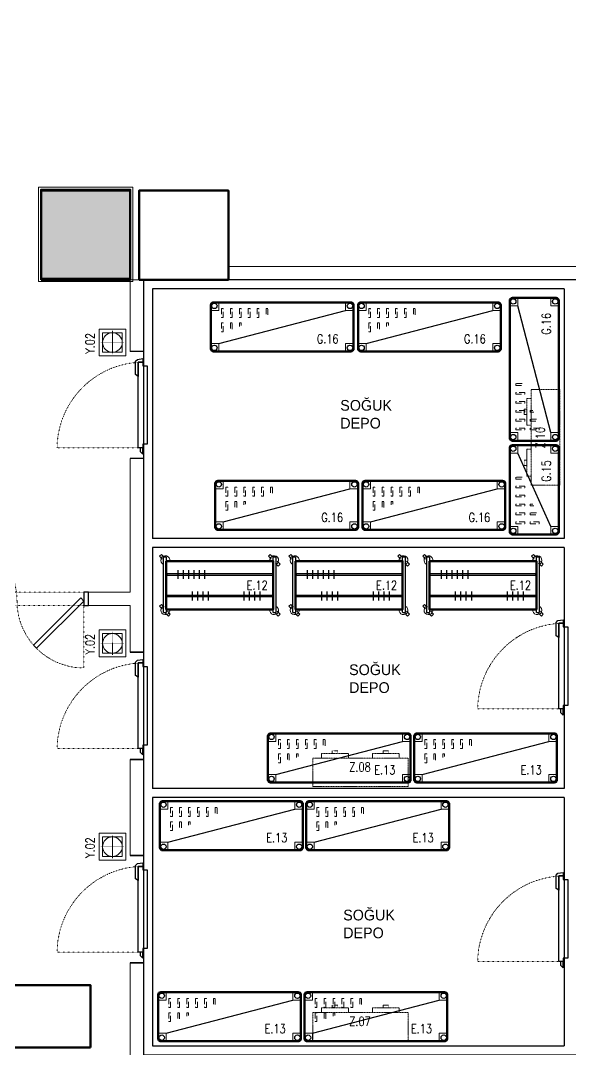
# Model space of a CAD drawing. Header units: millimetres. Extents: x 1443065 to 1517367, y 3763150 to 3779068.
# Drawn here: x 1448615 to 1449231, y 3769452 to 3770605 of the extents above; entities that cross this region are included whole.
import ezdxf
from ezdxf.enums import TextEntityAlignment as Align

# ---------------------------------------------------------------- set-up
doc = ezdxf.new("R2010")
doc.units = ezdxf.units.MM
for name, pattern in [('BORDER', [1.75, 0.5, -0.25, 0.5, -0.25, 0, -0.25]), ('DASHED2', [0.375, 0.25, -0.125]), ('DOT', [0.25, 0, -0.25]), ('HIDDEN', [9.525, 6.35, -3.175])]:
    doc.linetypes.add(name, pattern=pattern)
for name, color, linetype, lineweight in [('-DWG_ANA', 7, 'Continuous', 50), ('-DWG_DETAY1', 7, 'Continuous', 25), ('-DWG_DETAY2', 7, 'Continuous', 15), ('-dwg_sdepo', 7, 'BORDER', 9), ('DUVAR', 2, 'Continuous', 35), ('Duvar160', 52, 'Continuous', 20), ('k-cizgi', 7, 'Continuous', 0), ('KAPI', 32, 'Continuous', 25), ('kapi-acilis', 43, 'DOT', 15), ('NO', 7, 'Continuous', 30), ('PLAN', 253, 'Continuous', 15), ('s-depo', 140, 'Continuous', 25), ('SIVA', 3, 'Continuous', 9), ('TASIYICI', 170, 'Continuous', 50), ('yerizg-a', 7, 'Continuous', 15), ('yerizg-b', 7, 'Continuous', 9)]:
    doc.layers.add(name, color=color, linetype=linetype, lineweight=lineweight)
for name, color, linetype in [('BL-E', 32, 'Continuous'), ('BL-G', 102, 'Continuous'), ('BL-Y', 144, 'Continuous'), ('BL-Z', 117, 'Continuous'), ('m-TAR_duvar', 8, 'Continuous'), ('SDNO', 7, 'Continuous'), ('YAZI_BLM_1', 7, 'Continuous'), ('YRNO', 7, 'Continuous')]:
    doc.layers.add(name, color=color, linetype=linetype)
doc.styles.add('BLM_YAZI', font='stylu.ttf', dxfattribs={"width": 0.8})
doc.styles.add('ROMANS', font='romans.shx', dxfattribs={"width": 0.8})

# ---------------------------------------------------------------- blocks, each defined once
blk = doc.blocks.new('J-KC16')
at = {"layer": 'KAPI', "linetype": 'Continuous'}
for points in [[(5, 5), (8.5, 1.5), (61.6, 54.5), (58, 58)], [(98.4, -44.5), (102, -48), (155, 5), (151.5, 8.5)]]:
    blk.add_lwpolyline(points, close=True, dxfattribs=at)
at = {"layer": 'kapi-acilis', "linetype": 'DOT'}
for points in [[(80, 5, 0.414214), (5, 80), (5, 10)], [(80, 5, 0.414214), (155, -70), (155, 0)]]:
    blk.add_lwpolyline(points, format="xyb", dxfattribs=at)
blk = doc.blocks.new('jd-ts')
at = {"layer": 'YAZI_BLM_1', "style": 'BLM_YAZI'}
for s, p in [('SOĞUK', (0, 20)), ('DEPO', (0, 0))]:
    blk.add_text(s, height=12, dxfattribs=at).set_placement(p)
blk = doc.blocks.new('IDP166')
at = {"layer": '-DWG_ANA', "color": 0}
blk.add_lwpolyline([(3, 0), (157, 0, -0.414214), (160, -3), (160, -52, -0.414214), (157, -55), (3, -55, -0.414214), (0, -52), (0, -3, -0.414214)], format="xyb", close=True, dxfattribs=at)
at = {"layer": '-DWG_DETAY1', "color": 0}
blk.add_lwpolyline([(9, -46), (151, -9)], dxfattribs=at)
for centre in [(4, -4), (156, -4), (4, -51), (156, -51)]:
    blk.add_circle(centre, 3, dxfattribs=at)
at = {"layer": '-DWG_DETAY2', "color": 0, "linetype": 'Continuous'}
for points in [[(0, -9), (9, -9), (9, 0)], [(151, 0), (151, -9), (160, -9)], [(0, -46), (9, -46), (9, -55)], [(160, -46), (151, -46), (151, -55)]]:
    blk.add_lwpolyline(points, dxfattribs=at)
at = {"layer": '-DWG_DETAY2', "color": 0, "linetype": 'HIDDEN'}
for points in [[(12, -7), (12, -17), (14, -17), (14, -7)], [(22, -7), (22, -17), (24, -17), (24, -7)], [(32, -7), (32, -17), (34, -17), (34, -7)], [(42, -7), (42, -17), (44, -17), (44, -7)], [(52, -7), (52, -17), (54, -17), (54, -7)], [(12, -23), (12, -33), (14, -33), (14, -23)]]:
    blk.add_lwpolyline(points, close=True, dxfattribs=at)
for points in [[(64, -14), (64, -7), (62, -7), (62, -15)], [(24, -30), (24, -23), (22, -23), (22, -31)], [(34, -26), (34, -23), (32, -23), (32, -27)]]:
    blk.add_lwpolyline(points, dxfattribs=at)
at = {"layer": 'NO', "linetype": 'Continuous', "style": 'ROMANS', "width": 0.8}
blk.add_attdef('NO', text='', height=10, dxfattribs=at).set_placement((131, -41), align=Align.MIDDLE)
blk = doc.blocks.new('J-KS09l')
at = {"layer": 'kapi-acilis', "linetype": 'DOT'}
blk.add_lwpolyline([(-3, 11), (-3, 107)], dxfattribs=at)
blk.add_arc((-4.2, 9.8), 97.2, 0.6814, 89.3186, dxfattribs=at)
at = {"layer": 's-depo', "linetype": 'Continuous'}
for points in [[(-3, 14), (-7, 14), (-10, 11), (-3, 11)], [(1, 11), (-3, 11), (-3, 16), (93, 16), (93, 11), (89, 11), (89, 6), (1, 6), (1, 11)], [(77, 16), (79, 19), (94, 19), (96, 17), (97, 11), (93, 11), (93, 16)]]:
    blk.add_lwpolyline(points, close=True, dxfattribs=at)
blk = doc.blocks.new('IDP106')
at = {"layer": '-DWG_ANA', "color": 0}
blk.add_lwpolyline([(3, 0), (97, 0, -0.414214), (100, -3), (100, -52, -0.414214), (97, -55), (3, -55, -0.414214), (0, -52), (0, -3, -0.414214)], format="xyb", close=True, dxfattribs=at)
at = {"layer": '-DWG_DETAY1', "color": 0}
blk.add_lwpolyline([(9, -46), (91, -9)], dxfattribs=at)
for centre in [(4, -4), (96, -4), (4, -51), (96, -51)]:
    blk.add_circle(centre, 3, dxfattribs=at)
at = {"layer": '-DWG_DETAY2', "color": 0, "linetype": 'Continuous'}
for points in [[(0, -9), (9, -9), (9, 0)], [(91, 0), (91, -9), (100, -9)], [(0, -46), (9, -46), (9, -55)], [(100, -46), (91, -46), (91, -55)]]:
    blk.add_lwpolyline(points, dxfattribs=at)
at = {"layer": '-DWG_DETAY2', "color": 0, "linetype": 'HIDDEN'}
for points in [[(12, -7), (12, -17), (14, -17), (14, -7)], [(22, -7), (22, -17), (24, -17), (24, -7)], [(32, -7), (32, -17), (34, -17), (34, -7)], [(42, -7), (42, -17), (44, -17), (44, -7)], [(52, -7), (52, -17), (54, -17), (54, -7)], [(12, -23), (12, -33), (14, -33), (14, -23)]]:
    blk.add_lwpolyline(points, close=True, dxfattribs=at)
for points in [[(64, -14), (64, -7), (62, -7), (62, -15)], [(24, -30), (24, -23), (22, -23), (22, -31)], [(34, -26), (34, -23), (32, -23), (32, -27)]]:
    blk.add_lwpolyline(points, dxfattribs=at)
at = {"layer": 'NO', "linetype": 'Continuous', "style": 'ROMANS', "width": 0.8}
blk.add_attdef('NO', text='', height=10, dxfattribs=at).set_placement((71, -41), align=Align.MIDDLE)
blk = doc.blocks.new('AEA100')
at = {"layer": '-DWG_ANA', "color": 0, "linetype": 'Continuous'}
blk.add_lwpolyline([(0, 0), (120, 0), (120, -54), (0, -54)], close=True, dxfattribs=at)
at = {"layer": '-DWG_DETAY1', "color": 0}
for points in [[(-3, -57), (-3, 4, -0.414214), (-2, 5), (-1, 5, -0.414214), (0, 4), (0, -57, -0.414214), (-1, -58), (-2, -58, -0.414214)], [(120, -57), (120, 4, -0.414214), (121, 5), (122, 5, -0.414214), (123, 4), (123, -57, -0.414214), (122, -58), (121, -58, -0.414214)]]:
    blk.add_lwpolyline(points, format="xyb", close=True, dxfattribs=at)
for points in [[(13, -10), (13, -20)], [(19, -10), (19, -20)], [(25, -10), (25, -20)], [(31, -10), (31, -20)], [(37, -10), (37, -20)], [(43, -10), (43, -20)], [(29, -34), (29, -44)], [(35, -34), (35, -44)], [(41, -34), (41, -44)], [(47, -34), (47, -44)], [(87, -34), (87, -44)], [(93, -34), (93, -44)], [(99, -34), (99, -44)], [(105, -34), (105, -44)]]:
    blk.add_lwpolyline(points, dxfattribs=at)
for points in [[(1, -14), (119, -14), (119, -16), (1, -16)], [(1, -38), (119, -38), (119, -40), (1, -40)]]:
    blk.add_lwpolyline(points, close=True, dxfattribs=at)
at = {"layer": '-DWG_DETAY2', "color": 0, "linetype": 'HIDDEN'}
for points in [[(-4.4, 2.4), (-7.5, 5.5), (-5.4, 7.6), (-2.2, 4.5)], [(117.6, 2.4), (114.5, 5.5), (116.6, 7.6), (119.8, 4.5)], [(122.4, -2.4), (125.5, -5.5), (127.6, -3.4), (124.5, -0.2)], [(-4.4, -53.6), (-7.5, -50.5), (-5.4, -48.4), (-2.2, -51.5)], [(-0.6, -58.4), (2.5, -61.5), (4.6, -59.4), (1.5, -56.2)], [(122.4, -58.4), (125.5, -61.5), (127.6, -59.4), (124.5, -56.2)]]:
    blk.add_lwpolyline(points, dxfattribs=at)
at = {"layer": '-DWG_DETAY2', "color": 0}
for centre, start, end in [((-1, 1), 348.463, 246.4218), ((121, 1), 293.5782, 191.537), ((-1, -55), 113.5782, 11.537), ((121, -55), 168.463, 66.4218)]:
    blk.add_arc(centre, 5, start, end, dxfattribs=at)
at = {"layer": 'NO', "linetype": 'Continuous', "style": 'ROMANS', "width": 0.8}
blk.add_attdef('NO', text='', height=10, dxfattribs=at).set_placement((102, -27), align=Align.MIDDLE)
blk = doc.blocks.new('T_190')
at = {"layer": '-DWG_ANA', "color": 0}
blk.add_lwpolyline([(0, 0), (190, 0), (190, -70), (0, -70)], close=True, dxfattribs=at)
blk = doc.blocks.new('TCN190')
at = {"layer": 'PLAN', "color": 0, "linetype": 'Continuous'}
blk.add_blockref('T_190', (0, 0), dxfattribs=at)
at = {"layer": 'NO', "linetype": 'Continuous', "style": 'ROMANS', "width": 0.8}
blk.add_attdef('NO', text='', height=10, dxfattribs=at).set_placement((168, -55), align=Align.MIDDLE)
blk = doc.blocks.new('Y-SIFON')
at = {"layer": 'yerizg-a', "color": 0, "linetype": 'Continuous'}
blk.add_circle((0, 0), 11, dxfattribs=at)
at = {"layer": 'yerizg-b', "color": 0, "linetype": 'DASHED2'}
for points in [[(0, 13), (0, -13)], [(-13, 0), (13, 0)]]:
    blk.add_lwpolyline(points, dxfattribs=at)
blk = doc.blocks.new('1bs-yk33a')
at = {"layer": 'yerizg-a', "color": 0}
blk.add_lwpolyline([(0, 0), (30, 0), (30, -30), (0, -30)], close=True, dxfattribs=at)
at = {"layer": 'yerizg-b', "color": 0}
blk.add_lwpolyline([(4, -4), (26, -4), (26, -26), (4, -26)], close=True, dxfattribs=at)
at = {"layer": 'PLAN', "color": 0, "linetype": 'Continuous'}
blk.add_blockref('Y-SIFON', (15, -15), dxfattribs=at)
at = {"layer": 'YRNO', "linetype": 'Continuous', "style": 'ROMANS', "width": 0.8}
blk.add_attdef('YRNO', text='', height=10, dxfattribs=at).set_placement((16, -40), align=Align.MIDDLE)
blk = doc.blocks.new('1br-pc3nh')
at = {"layer": '-dwg_sdepo', "color": 0, "lineweight": 0}
blk.add_lwpolyline([(107, -32), (0, -32), (0, 0), (107, 0)], close=True, dxfattribs=at)
for points in [[(10, -32), (10, -37), (40, -37), (40, -32)], [(67, -32), (67, -37), (97, -37), (97, -32)], [(27.9, -37), (17.9, -37)]]:
    blk.add_lwpolyline(points, dxfattribs=at)
at = {"layer": '-dwg_sdepo', "color": 0, "linetype": 'DASHED2'}
for points in [[(22, -37), (22, -40), (28, -40), (28, -37)], [(79, -37), (79, -40), (85, -40), (85, -37)]]:
    blk.add_lwpolyline(points, close=True, dxfattribs=at)
at = {"layer": 'SDNO', "linetype": 'Continuous', "style": 'ROMANS', "width": 0.8}
blk.add_attdef('SDNO', text='', height=10, dxfattribs=at).set_placement((54, -22), align=Align.MIDDLE)

msp = doc.modelspace()

# ---------------------------------------------------------------- hatches: boundary and pattern name
at = {"layer": 'm-TAR_duvar'}
h = msp.add_hatch(dxfattribs=at)
h.set_pattern_fill('ANSI33', color=256, scale=2)
h.set_pattern_definition([(45, (27620.463, -87954.953), (-8.98025612, 8.98025612), []), (45, (27629.443, -87954.953), (-8.98025612, 8.98025612), [6.35, -3.175])])
h.paths.add_polyline_path([(1454794.4, 3768891.3), (1454777.3, 3769060.2), (1454740.2, 3769225), (1454678.9, 3769382.6), (1454596.9, 3769530.2), (1454495.4, 3769665), (1454375.9, 3769783.5), (1454239.7, 3769884.9), (1454091.6, 3769966), (1453859.6, 3770075.2), (1453406.1, 3770314.5), (1453184.7, 3770444.6), (1451717, 3771328.6), (1451249.5, 3771588), (1451035.3, 3771685.5), (1450763.6, 3771809), (1450409.2, 3771939.6), (1448897.8, 3772143), (1447435.3, 3772002.7), (1445092.3, 3771120.2), (1445146.3, 3764847.1), (1454849.9, 3764847.1)])
h.paths.add_polyline_path([(1445186, 3764887.1), (1445132.6, 3771092.6), (1447444.4, 3771963.4), (1448897.1, 3772102.8), (1450399.5, 3771900.6), (1450748.4, 3771772), (1451018.7, 3771649), (1451231.5, 3771552.3), (1451697, 3771294), (1453164.3, 3770410.2), (1453386.6, 3770279.6), (1453841.7, 3770039.4), (1454073.5, 3769930.3), (1454218, 3769851.2), (1454349.7, 3769753.1), (1454465.2, 3769638.7), (1454563.3, 3769508.3), (1454642.6, 3769365.5), (1454701.8, 3769213.3), (1454737.7, 3769053.8), (1454754.5, 3768889), (1454809.3, 3764887.1)], flags=16)
h.paths.add_polyline_path([(1452002.3, 3765847.1), (1451882.3, 3765847.1), (1451882.3, 3765967.1), (1452002.3, 3765967.1)], flags=0)
h.paths.add_polyline_path([(1452782.4, 3765847.1), (1452782.4, 3765967.1), (1452902.4, 3765967.1), (1452902.4, 3765847.1)], flags=0)
h.paths.add_polyline_path([(1451282.3, 3765847.1), (1451162.3, 3765847.1), (1451162.3, 3765967.1), (1451282.3, 3765967.1)], flags=0)
h.paths.add_polyline_path([(1452002.4, 3766436.6), (1451902.4, 3766436.6), (1451902.4, 3766536.6), (1451902.5, 3766671), (1451282.4, 3766671), (1451282.4, 3766536.6), (1451282.4, 3766436.6), (1451182.4, 3766436.6), (1451182.4, 3766536.6), (1451227.4, 3766536.6), (1451227.4, 3766716), (1451912.5, 3766716), (1451912.5, 3766726), (1451957.5, 3766726), (1451957.5, 3766716), (1451957.5, 3766536.6), (1452002.4, 3766536.6)], flags=0)
h.paths.add_polyline_path([(1453715.4, 3765317.1), (1453715.4, 3765377.1), (1453775.4, 3765377.1), (1453775.4, 3765317.1)], flags=0)
h.paths.add_polyline_path([(1452782.4, 3766436.6), (1452782.4, 3766556.6), (1452902.4, 3766556.6), (1452902.4, 3766436.6)], flags=0)
h.paths.add_polyline_path([(1453675.3, 3765847.1), (1453675.3, 3765947.1), (1453775.3, 3765947.1), (1453775.3, 3765847.1)], flags=0)
h.paths.add_polyline_path([(1451957.5, 3766816), (1451912.5, 3766816), (1451912.5, 3767203.2), (1451227.4, 3767203.2), (1451227.4, 3767446.6), (1451287.4, 3767446.6), (1451287.4, 3767406.6), (1451267.4, 3767406.6), (1451267.4, 3767243.3), (1451917.5, 3767243.3), (1451917.5, 3767406.6), (1451897.5, 3767406.6), (1451897.5, 3767446.6), (1451957.5, 3767446.6), (1451957.5, 3767203.2)], flags=0)
h.paths.add_polyline_path([(1450402.4, 3765847.1), (1450282.4, 3765847.1), (1450282.4, 3765967.1), (1450402.4, 3765967.1)], flags=0)
h.paths.add_polyline_path([(1450272.2, 3765847.1), (1450172.2, 3765847.1), (1450172.2, 3765947.1), (1450272.2, 3765947.1)], flags=0)
h.paths.add_polyline_path([(1454209.8, 3765317.1), (1454209.8, 3765377.1), (1454269.8, 3765377.1), (1454269.8, 3765317.1)], flags=0)
h.paths.add_polyline_path([(1453675.3, 3766436.6), (1453675.3, 3766536.6), (1453775.3, 3766536.6), (1453775.3, 3766436.6)], flags=0)
h.paths.add_polyline_path([(1454209.8, 3765847.1), (1454209.8, 3765907.1), (1454269.8, 3765907.1), (1454269.8, 3765847.1)], flags=0)
h.paths.add_polyline_path([(1450402.4, 3766436.6), (1450282.4, 3766436.6), (1450282.4, 3766556.6), (1450402.4, 3766556.6)], flags=0)
h.paths.add_polyline_path([(1452782.4, 3767196.6), (1452782.4, 3767316.6), (1452902.4, 3767316.6), (1452902.4, 3767196.6)], flags=0)
h.paths.add_polyline_path([(1450272.4, 3766436.6), (1450172.4, 3766436.6), (1450172.4, 3766536.6), (1450272.4, 3766536.6)], flags=0)
h.paths.add_polyline_path([(1449584.1, 3765847.1), (1449484.1, 3765847.1), (1449484.1, 3765947.1), (1449584.1, 3765947.1)], flags=0)
h.paths.add_polyline_path([(1453675.3, 3767196.6), (1453675.3, 3767296.6), (1453775.3, 3767296.6), (1453775.3, 3767196.6)], flags=0)
h.paths.add_polyline_path([(1450402.4, 3767196.6), (1450282.4, 3767196.6), (1450282.4, 3767316.6), (1450402.4, 3767316.6)], flags=0)
h.paths.add_polyline_path([(1450272.4, 3767196.6), (1450172.4, 3767196.6), (1450172.4, 3767296.6), (1450272.4, 3767296.6)], flags=0)
h.paths.add_polyline_path([(1451957.5, 3767847.6), (1451897.5, 3767847.6), (1451897.5, 3767887.6), (1451917.5, 3767887.6), (1451917.5, 3768050.8), (1451267.4, 3768050.8), (1451267.4, 3767887.6), (1451287.4, 3767887.6), (1451287.4, 3767847.6), (1451227.4, 3767847.6), (1451227.4, 3768091), (1451912.5, 3768091), (1451912.5, 3768477.2), (1451957.5, 3768477.2), (1451957.5, 3768091)], flags=0)
h.paths.add_polyline_path([(1449584.1, 3766436.6), (1449484.1, 3766436.6), (1449484.1, 3766536.6), (1449584.1, 3766536.6)], flags=0)
h.paths.add_polyline_path([(1452782.4, 3767976.6), (1452782.4, 3768096.6), (1452902.4, 3768096.6), (1452902.4, 3767976.6)], flags=0)
h.paths.add_polyline_path([(1453675.3, 3767996.6), (1453675.3, 3768096.6), (1453775.3, 3768096.6), (1453775.3, 3767996.6)], flags=0)
h.paths.add_polyline_path([(1448737.7, 3765847.1), (1448577.7, 3765847.1), (1448577.7, 3765947.1), (1448692.7, 3765947.1), (1448692.7, 3766436.6), (1448577.7, 3766436.6), (1448577.7, 3766536.6), (1448737.7, 3766536.6), (1448737.7, 3766436.6), (1448737.7, 3765947.1)], flags=0)
h.paths.add_polyline_path([(1450402.4, 3767976.6), (1450282.4, 3767976.6), (1450282.4, 3768096.6), (1450402.4, 3768096.6)], flags=0)
h.paths.add_polyline_path([(1450272.4, 3767996.6), (1450172.4, 3767996.6), (1450172.4, 3768096.6), (1450272.4, 3768096.6)], flags=0)
h.paths.add_polyline_path([(1451957.5, 3768567.2), (1451912.5, 3768567.2), (1451912.5, 3768577.2), (1451227.4, 3768577.2), (1451227.4, 3768756.6), (1451172.4, 3768756.6), (1451172.4, 3768856.6), (1451282.4, 3768856.6), (1451282.4, 3768756.6), (1451282.4, 3768622.2), (1451902.5, 3768622.2), (1451902.5, 3768756.6), (1451902.4, 3768756.6), (1451902.4, 3768856.6), (1452002.4, 3768856.6), (1452002.4, 3768756.6), (1451957.5, 3768756.6), (1451957.5, 3768577.2)], flags=0)
h.paths.add_polyline_path([(1452002.4, 3768756.6), (1451902.4, 3768756.6), (1451902.4, 3768856.6), (1452002.4, 3768856.6)], flags=0)
h.paths.add_polyline_path([(1452782.4, 3768736.6), (1452782.4, 3768856.6), (1452902.4, 3768856.6), (1452902.4, 3768736.6)], flags=0)
h.paths.add_polyline_path([(1448737.7, 3767196.6), (1448577.7, 3767196.6), (1448577.7, 3767296.6), (1448737.7, 3767296.6)], flags=0)
h.paths.add_polyline_path([(1453675.3, 3768756.6), (1453675.3, 3768856.6), (1453775.3, 3768856.6), (1453775.3, 3768756.6)], flags=0)
h.paths.add_polyline_path([(1450402.4, 3768736.6), (1450282.4, 3768736.6), (1450282.4, 3768856.6), (1450402.4, 3768856.6)], flags=0)
h.paths.add_polyline_path([(1447937.7, 3765847.1), (1447837.7, 3765847.1), (1447837.7, 3765947.1), (1447937.7, 3765947.1)], flags=0)
h.paths.add_polyline_path([(1450272.4, 3768756.6), (1450172.4, 3768756.6), (1450172.4, 3768856.6), (1450272.4, 3768856.6)], flags=0)
h.paths.add_polyline_path([(1453744.5, 3768902.5), (1453693.1, 3768933.4), (1453724, 3768984.9), (1453775.4, 3768954)], flags=0)
h.paths.add_polyline_path([(1452002.4, 3769327.1), (1451882.4, 3769327.1), (1451882.4, 3769447.1), (1452002.4, 3769447.1)], flags=0)
h.paths.add_polyline_path([(1447937.7, 3766436.6), (1447837.7, 3766436.6), (1447837.7, 3766536.6), (1447937.7, 3766536.6)], flags=0)
h.paths.add_polyline_path([(1451282.4, 3769327.1), (1451162.4, 3769327.1), (1451162.4, 3769447.1), (1451282.4, 3769447.1)], flags=0)
h.paths.add_polyline_path([(1448737.7, 3767996.6), (1448577.7, 3767996.6), (1448577.7, 3768096.6), (1448737.7, 3768096.6)], flags=0)
h.paths.add_polyline_path([(1449584.1, 3768756.6), (1449484.1, 3768756.6), (1449484.1, 3768856.6), (1449584.1, 3768856.6)], flags=0)
h.paths.add_polyline_path([(1450402.4, 3769327.1), (1450282.4, 3769327.1), (1450282.4, 3769447.1), (1450402.4, 3769447.1)], flags=0)
h.paths.add_polyline_path([(1447937.7, 3767196.6), (1447837.7, 3767196.6), (1447837.7, 3767296.6), (1447937.7, 3767296.6)], flags=0)
h.paths.add_polyline_path([(1450272.4, 3769347.1), (1450172.4, 3769347.1), (1450172.4, 3769447.1), (1450272.4, 3769447.1)], flags=0)
h.paths.add_polyline_path([(1448737.7, 3768676.6), (1448637.7, 3768676.6), (1448637.7, 3768856.6), (1448737.7, 3768856.6)], flags=0)
h.paths.add_polyline_path([(1449584.1, 3769347.1), (1449484.1, 3769347.1), (1449484.1, 3769447.1), (1449584.1, 3769447.1)], flags=0)
h.paths.add_polyline_path([(1447037.7, 3765847.1), (1446937.7, 3765847.1), (1446937.7, 3765947.1), (1447037.7, 3765947.1)], flags=0)
h.paths.add_polyline_path([(1447937.7, 3767996.6), (1447837.7, 3767996.6), (1447837.7, 3768096.6), (1447937.7, 3768096.6)], flags=0)
h.paths.add_polyline_path([(1447037.7, 3766436.6), (1446937.7, 3766436.6), (1446937.7, 3766536.6), (1447037.7, 3766536.6)], flags=0)
h.paths.add_polyline_path([(1451282.4, 3770304.3), (1451182.4, 3770304.3), (1451182.4, 3770444.3), (1451212.4, 3770486.3), (1451322.4, 3770421.3)], flags=0)
h.paths.add_polyline_path([(1447037.7, 3767196.6), (1446937.7, 3767196.6), (1446937.7, 3767296.6), (1447037.7, 3767296.6)], flags=0)
h.paths.add_polyline_path([(1448737.7, 3769347.1), (1448637.7, 3769347.1), (1448637.7, 3769447.1), (1448737.7, 3769447.1)], flags=0)
h.paths.add_polyline_path([(1447937.7, 3768756.6), (1447837.7, 3768756.6), (1447837.7, 3768856.6), (1447937.7, 3768856.6)], flags=0)
h.paths.add_polyline_path([(1450382.4, 3770315.6), (1450282.4, 3770315.6), (1450282.4, 3770415.6), (1450382.4, 3770415.6)], flags=0)
h.paths.add_polyline_path([(1450272.4, 3770315.6), (1450172.4, 3770315.6), (1450172.4, 3770415.6), (1450272.4, 3770415.6)], flags=0)
h.paths.add_polyline_path([(1446297.7, 3765847.1), (1446137.7, 3765847.1), (1446137.7, 3765947.1), (1446137.7, 3766436.6), (1446137.7, 3766536.6), (1446137.7, 3767196.6), (1446137.7, 3767296.6), (1446137.7, 3767996.6), (1446137.7, 3768096.6), (1446297.7, 3768096.6), (1446297.7, 3767996.6), (1446167.7, 3767996.6), (1446167.7, 3767296.6), (1446297.7, 3767296.6), (1446297.7, 3767196.6), (1446167.7, 3767196.6), (1446167.7, 3766536.6), (1446297.7, 3766536.6), (1446297.7, 3766436.6), (1446182.7, 3766436.6), (1446182.7, 3765947.1), (1446297.7, 3765947.1)], flags=0)
h.paths.add_polyline_path([(1447037.7, 3767996.6), (1446937.7, 3767996.6), (1446937.7, 3768096.6), (1447037.7, 3768096.6)], flags=0)
h.paths.add_polyline_path([(1449584.1, 3770315.6), (1449484.1, 3770315.6), (1449484.1, 3770415.6), (1449584.1, 3770415.6)], flags=0)
h.paths.add_polyline_path([(1447937.7, 3769347.1), (1447837.7, 3769347.1), (1447837.7, 3769447.1), (1447937.7, 3769447.1)], flags=0)
h.paths.add_polyline_path([(1450382.4, 3770936.7), (1450282.4, 3770936.7), (1450282.4, 3771036.7), (1450382.4, 3771036.7)], flags=0)
h.paths.add_polyline_path([(1450272.4, 3770936.7), (1450172.4, 3770936.7), (1450172.4, 3771036.7), (1450272.4, 3771036.7)], flags=0)
h.paths.add_polyline_path([(1447037.7, 3768756.6), (1446937.7, 3768756.6), (1446937.7, 3768811.6), (1446237.7, 3768811.6), (1446237.7, 3768676.6), (1446137.7, 3768676.6), (1446137.7, 3768856.6), (1446237.7, 3768856.6), (1446937.7, 3768856.6), (1447037.7, 3768856.6)], flags=0)
h.paths.add_polyline_path([(1448737.7, 3770315.6), (1448637.7, 3770315.6), (1448637.7, 3770415.6), (1448737.7, 3770415.6)], flags=0)
h.paths.add_polyline_path([(1449584.1, 3770936.7), (1449484.1, 3770936.7), (1449484.1, 3771036.7), (1449584.1, 3771036.7)], flags=0)
h.paths.add_polyline_path([(1447037.7, 3769347.1), (1446937.7, 3769347.1), (1446937.7, 3769447.1), (1447037.7, 3769447.1)], flags=0)
h.paths.add_polyline_path([(1447937.7, 3770315.6), (1447837.7, 3770315.6), (1447837.7, 3770415.6), (1447937.7, 3770415.6)], flags=0)
h.paths.add_polyline_path([(1448737.7, 3770936.7), (1448637.7, 3770936.7), (1448637.7, 3771036.7), (1448737.7, 3771036.7)], flags=0)
h.paths.add_polyline_path([(1447937.7, 3770936.7), (1447837.7, 3770936.7), (1447837.7, 3770994.8), (1447050.8, 3770749.4), (1446602.7, 3770578.5), (1446587.7, 3770615.6), (1447037.7, 3770787.2), (1447837.7, 3771036.7), (1447837.7, 3771036.7), (1447937.7, 3771036.7)], flags=0)
h.paths.add_polyline_path([(1446237.7, 3769347.1), (1446137.7, 3769347.1), (1446137.7, 3769447.1), (1446237.7, 3769447.1)], flags=0)
h.paths.add_polyline_path([(1447037.7, 3770315.6), (1446937.7, 3770315.6), (1446937.7, 3770415.6), (1447037.7, 3770415.6)], flags=0)
h.paths.add_polyline_path([(1448660, 3771597.8), (1447860.1, 3771521.2), (1447552.7, 3771491.7), (1447491.4, 3771468.2), (1447044.9, 3771300), (1446969.9, 3771271.8), (1446669.6, 3771158.6), (1446594.8, 3771130.5), (1446580.7, 3771167.9), (1446655.5, 3771196.1), (1446955.9, 3771309.2), (1447030.7, 3771337.4), (1447477, 3771505.5), (1447543.4, 3771531), (1447856.3, 3771561), (1448656.3, 3771637.6), (1448735.8, 3771645.3), (1448739.6, 3771605.5)], flags=0)
h.paths.add_polyline_path([(1446237.7, 3770315.6), (1446137.7, 3770315.6), (1446137.7, 3770415.6), (1446237.7, 3770415.6)], flags=0)
h.paths.add_polyline_path([(1445658.5, 3770330.6), (1445618.5, 3770330.6), (1445618.5, 3770415.6), (1445658.5, 3770415.6)], flags=0)
h.paths.add_polyline_path([(1446219.6, 3770989.2), (1446144.8, 3770961), (1446130.7, 3770998.4), (1446205.5, 3771026.6)], flags=0)
h.paths.add_polyline_path([(1445658, 3770633.3), (1445618, 3770633.3), (1445618, 3770676.3), (1445622.2, 3770719), (1445637.3, 3770759.3), (1445660.3, 3770795.7), (1445690.2, 3770826.7), (1445725.7, 3770851), (1445765.4, 3770867.7), (1445808, 3770875.8), (1445821, 3770837.3), (1445785.5, 3770830.1), (1445752.2, 3770815.9), (1445722.3, 3770795.4), (1445697, 3770769.4), (1445677.2, 3770739), (1445663.8, 3770705.3), (1445659, 3770670.8)], flags=0)
h = msp.add_hatch(dxfattribs=at)
h.set_pattern_fill('ANSI33', color=256, scale=2)
h.set_pattern_definition([(45, (-13755.822, -59043.389), (-8.98025612, 8.98025612), []), (45, (-13746.842, -59043.389), (-8.98025612, 8.98025612), [6.35, -3.175])])
h.paths.add_polyline_path([(1450172.4, 3770315.6), (1450272.4, 3770315.6), (1450272.4, 3770415.6), (1450172.4, 3770415.6)])
h.paths.add_polyline_path([(1450282.4, 3770315.6), (1450382.4, 3770315.6), (1450382.4, 3770415.6), (1450282.4, 3770415.6)])
h.paths.add_polyline_path([(1449484.1, 3770315.6), (1449584.1, 3770315.6), (1449584.1, 3770415.6), (1449484.1, 3770415.6)])
h.paths.add_polyline_path([(1448637.7, 3770315.6), (1448737.7, 3770315.6), (1448737.7, 3770415.6), (1448637.7, 3770415.6)])
h.paths.add_polyline_path([(1447837.7, 3770315.6), (1447937.7, 3770315.6), (1447937.7, 3770415.6), (1447837.7, 3770415.6)])
h.paths.add_polyline_path([(1446937.7, 3770315.6), (1447037.7, 3770315.6), (1447037.7, 3770415.6), (1446937.7, 3770415.6)])
h.paths.add_polyline_path([(1446137.7, 3770315.6), (1446237.7, 3770315.6), (1446237.7, 3770415.6), (1446137.7, 3770415.6)])

# ---------------------------------------------------------------- linework, layer by layer
at = {"linetype": 'Continuous'}
for p, q in [((1448752.6, 3770234.4), (1448737.6, 3770234.4)), ((1448752.6, 3770114.4), (1448737.6, 3770114.4)), ((1448752.6, 3769897.3), (1448737.6, 3769897.3)), ((1448752.6, 3769777.3), (1448737.6, 3769777.3))]:
    msp.add_line(p, q, dxfattribs=at)
at = {"layer": 'DUVAR', "linetype": 'Continuous'}
for p, q in [((1448737.6, 3769897.3), (1448752.6, 3769897.3)), ((1448737.6, 3769777.3), (1448752.6, 3769777.3)), ((1448737.6, 3769669.4), (1448752.6, 3769669.4)), ((1448737.6, 3769549.4), (1448752.6, 3769549.4))]:
    msp.add_line(p, q, dxfattribs=at)
at = {"layer": 'Duvar160', "linetype": 'Continuous'}
for p, q in [((1449307.9, 3770329.7), (1448847.6, 3770329.7)), ((1449484, 3770314.7), (1448737.6, 3770314.7)), ((1448737.6, 3770314.7), (1448737.6, 3770234.4)), ((1448752.6, 3770314.7), (1448752.6, 3769446.1)), ((1448737.6, 3770114.4), (1448737.6, 3769964.7)), ((1448737.6, 3769964.7), (1448690.7, 3769964.7)), ((1448737.6, 3769949.7), (1448690.7, 3769949.7)), ((1448737.6, 3769949.7), (1448737.6, 3769897.3)), ((1448737.6, 3769777.3), (1448737.6, 3769669.4)), ((1448737.6, 3769549.4), (1448737.6, 3769446.1))]:
    msp.add_line(p, q, dxfattribs=at)
at = {"layer": 'k-cizgi', "linetype": 'Continuous'}
msp.add_line((1448690.7, 3769949.7), (1448690.7, 3769964.7), dxfattribs=at)
at = {"layer": 'k-cizgi', "linetype": 'DOT'}
msp.add_lwpolyline([(1448530.7, 3769964.7), (1448690.7, 3769964.7), (1448690.7, 3769949.7), (1448530.7, 3769949.7)], dxfattribs=at)
at = {"layer": 'KAPI', "linetype": 'Continuous'}
msp.add_lwpolyline([(1448685.7, 3769949.7), (1448690.7, 3769949.7), (1448690.7, 3769964.7), (1448685.7, 3769964.7)], close=True, dxfattribs=at)
at = {"layer": 's-depo'}
for p, q in [((1449224, 3770304.7), (1449224, 3770024.7)), ((1449224, 3770014.7), (1449224, 3769744.7)), ((1449224, 3769734.7), (1449224, 3769456.1))]:
    msp.add_line(p, q, dxfattribs=at)
at = {"layer": 's-depo', "linetype": 'Continuous'}
for p, q in [((1449224, 3770024.7), (1448762.6, 3770024.7)), ((1449224, 3770014.7), (1448762.6, 3770014.7)), ((1449224, 3769744.7), (1448762.6, 3769744.7)), ((1449224, 3769734.7), (1448762.6, 3769734.7))]:
    msp.add_line(p, q, dxfattribs=at)
msp.add_lwpolyline([(1448752.6, 3769446.1), (1449574, 3769446.1), (1449574, 3770314.7), (1448752.6, 3770314.7)], close=True, dxfattribs=at)
for points in [[(1449224, 3770304.7), (1448762.6, 3770304.7), (1448762.6, 3770024.7)], [(1448762.6, 3770014.7), (1448762.6, 3769744.7)], [(1448762.6, 3769734.7), (1448762.6, 3769456.1), (1449224, 3769456.1)]]:
    msp.add_lwpolyline(points, dxfattribs=at)
at = {"layer": 'SIVA'}
msp.add_lwpolyline([(1448634.7, 3770312.6), (1448740.7, 3770312.6), (1448740.7, 3770418.6), (1448634.7, 3770418.6)], close=True, dxfattribs=at)
at = {"layer": 'TASIYICI'}
for points in [[(1448637.6, 3770314.7), (1448737.6, 3770314.7), (1448737.6, 3770414.7), (1448637.6, 3770414.7)], [(1448637.6, 3770314.7), (1448737.6, 3770314.7), (1448737.6, 3770414.7), (1448637.6, 3770414.7)], [(1448637.7, 3770315.6), (1448737.7, 3770315.6), (1448737.7, 3770415.6), (1448637.7, 3770415.6)], [(1448637.7, 3770315.6), (1448737.7, 3770315.6), (1448737.7, 3770415.6), (1448637.7, 3770415.6)], [(1448747.6, 3770314.7), (1448847.6, 3770314.7), (1448847.6, 3770414.7), (1448747.6, 3770414.7)], [(1448747.6, 3770314.7), (1448847.6, 3770314.7), (1448847.6, 3770414.7), (1448747.6, 3770414.7)]]:
    msp.add_lwpolyline(points, close=True, dxfattribs=at)

# ---------------------------------------------------------------- block references
at = {"layer": 'BL-E', "linetype": 'Continuous'}
for name, p, values in [('AEA100', (1448777.9, 3769999.4), {'NO': 'E.12'}), ('AEA100', (1448922.9, 3769999.4), {'NO': 'E.12'}), ('AEA100', (1449072.9, 3769999.4), {'NO': 'E.12'}), ('IDP166', (1448891.9, 3769806.4), {'NO': 'E.13'}), ('IDP166', (1449055.9, 3769806.4), {'NO': 'E.13'}), ('IDP166', (1448770.9, 3769730.4), {'NO': 'E.13'}), ('IDP166', (1448934.9, 3769730.4), {'NO': 'E.13'}), ('IDP166', (1448768.9, 3769516.4), {'NO': 'E.13'}), ('IDP166', (1448932.9, 3769516.4), {'NO': 'E.13'})]:
    msp.add_blockref(name, p, dxfattribs=at).add_auto_attribs(values)
ref = msp.add_blockref('TCN190', (1448692.9, 3769454.4), dxfattribs=dict(at, rotation=180))
ref.add_attrib('NO', 'E.10', dxfattribs={"layer": 'NO', "linetype": 'Continuous', "height": 10, "style": 'ROMANS', "width": 0.8}).set_placement((1448524.9, 3769509.4), align=Align.MIDDLE)
at = {"layer": 'BL-G', "linetype": 'Continuous', "rotation": 90}
for name, p, values in [('IDP166', (1449162.9, 3770134.4), {'NO': 'G.16'}), ('IDP106', (1449162.9, 3770029.4), {'NO': 'G.15'})]:
    msp.add_blockref(name, p, dxfattribs=at).add_auto_attribs(values)
at = {"layer": 'BL-G', "linetype": 'Continuous'}
for p in [(1448827.9, 3770289.4), (1448992.9, 3770289.4), (1448832.9, 3770089.4), (1448997.9, 3770089.4)]:
    msp.add_blockref('IDP166', p, dxfattribs=at).add_auto_attribs({'NO': 'G.16'})
at = {"layer": 'BL-Y', "linetype": 'Continuous'}
ref = msp.add_blockref('1bs-yk33a', (1448732.6, 3770259.4), dxfattribs=dict(at, rotation=270))
ref.add_attrib('YRNO', 'Y.02', dxfattribs={"layer": 'YRNO', "linetype": 'Continuous', "height": 10, "rotation": 90, "style": 'ROMANS', "width": 0.8}).set_placement((1448692.6, 3770243.4), align=Align.MIDDLE)
ref = msp.add_blockref('1bs-yk33a', (1448732.6, 3769922.3), dxfattribs=dict(at, rotation=270))
ref.add_attrib('YRNO', 'Y.02', dxfattribs={"layer": 'YRNO', "linetype": 'Continuous', "height": 10, "rotation": 90, "style": 'ROMANS', "width": 0.8}).set_placement((1448692.6, 3769906.3), align=Align.MIDDLE)
ref = msp.add_blockref('1bs-yk33a', (1448732.6, 3769694.4), dxfattribs=dict(at, rotation=270))
ref.add_attrib('YRNO', 'Y.02', dxfattribs={"layer": 'YRNO', "linetype": 'Continuous', "height": 10, "rotation": 90, "style": 'ROMANS', "width": 0.8}).set_placement((1448692.6, 3769678.4), align=Align.MIDDLE)
at = {"layer": 'BL-Z'}
ref = msp.add_blockref('1br-pc3nh', (1449219.1, 3770191.7), dxfattribs=dict(at, rotation=270))
ref.add_attrib('SDNO', 'Z.10', dxfattribs={"layer": 'SDNO', "linetype": 'Continuous', "height": 10, "rotation": 90, "style": 'ROMANS', "width": 0.8}).set_placement((1449197.1, 3770137.7), align=Align.MIDDLE)
ref = msp.add_blockref('1br-pc3nh', (1449049.1, 3769746.7), dxfattribs=dict(at, rotation=180))
ref.add_attrib('SDNO', 'Z.08', dxfattribs={"layer": 'SDNO', "linetype": 'Continuous', "height": 10, "style": 'ROMANS', "width": 0.8}).set_placement((1448995.1, 3769768.7), align=Align.MIDDLE)
ref = msp.add_blockref('1br-pc3nh', (1449049.1, 3769461.7), dxfattribs=dict(at, rotation=180))
ref.add_attrib('SDNO', 'Z.07', dxfattribs={"layer": 'SDNO', "linetype": 'Continuous', "height": 10, "style": 'ROMANS', "width": 0.8}).set_placement((1448995.1, 3769483.7), align=Align.MIDDLE)
at = {"layer": 'DUVAR', "linetype": 'Continuous', "rotation": 90}
for p in [(1448762.6, 3770129.4), (1449234, 3769836.8), (1448762.6, 3769792.3), (1448762.6, 3769564.4), (1449234, 3769553.6)]:
    msp.add_blockref('J-KS09l', p, dxfattribs=at)
at = {"layer": 'DUVAR', "linetype": 'Continuous'}
for p in [(1448973, 3770148), (1448982.9, 3769851.7), (1448976.3, 3769576.8)]:
    msp.add_blockref('jd-ts', p, dxfattribs=at)
at = {"layer": 'KAPI', "linetype": 'Continuous'}
msp.add_blockref('J-KC16', (1448530.7, 3769949.7), dxfattribs=at)

doc.saveas('drawing.dxf')
